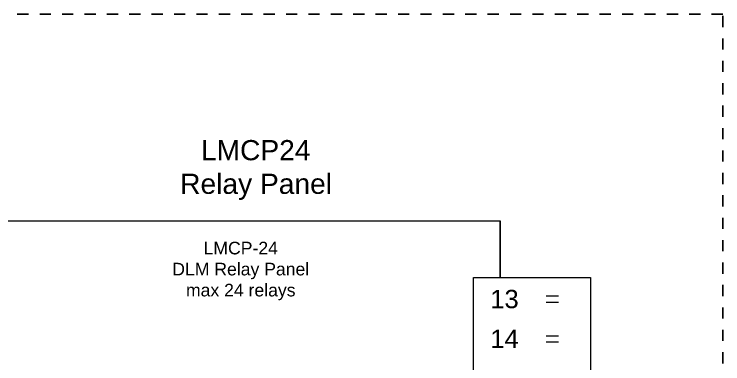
# Model space of a CAD drawing. Header units: inches. Extents: x -60 to 2005, y -577 to 104.
# Drawn here: x 569.96 to 585.78, y -163.27 to -155.47 of the extents above; entities that cross this region are included whole.
import ezdxf
from ezdxf.enums import TextEntityAlignment as Align

# ---------------------------------------------------------------- set-up
doc = ezdxf.new("R2010")
doc.units = ezdxf.units.IN
doc.header["$MEASUREMENT"] = 0
doc.linetypes.add('Demo', pattern=[0.5, 0.25, -0.25])
doc.layers.get('0').update_dxf_attribs({"lineweight": 5})
for name, color, linetype, lineweight in [('PANEL', 7, 'Continuous', 0), ('PANEL & NOTES', 7, 'Continuous', 5), ('WS_DETAIL', 7, 'Continuous', 5)]:
    doc.layers.add(name, color=color, linetype=linetype, lineweight=lineweight)
doc.layers.add('PS Borders', color=40, linetype='Demo', lineweight=5, plot=False)
doc.styles.add('ARIAL', font='arial.ttf')

# ---------------------------------------------------------------- blocks, each defined once
blk = doc.blocks.new('LMCP-24_TW')
at = {"layer": 'PANEL', "linetype": 'Continuous'}
for p, q in [((46.39, 175.73), (-46.39, 175.73)), ((46.39, 165.66), (46.39, 175.73))]:
    blk.add_line(p, q, dxfattribs=at)
at = {"layer": 'PANEL'}
for p, q in [((54.6, 162.39), (56.78, 162.39)), ((54.6, 161.3), (56.78, 161.3)), ((54.6, 155.29), (56.78, 155.29)), ((54.6, 154.2), (56.78, 154.2))]:
    blk.add_line(p, q, dxfattribs=at)
at = {"layer": 'PANEL', "linetype": 'Continuous'}
blk.add_lwpolyline([(62.5, 79.44), (41.59, 79.44), (41.59, 165.66), (62.5, 165.66)], close=True, dxfattribs=at)
at = {"insert": (0.03, 172.06), "char_height": 2.25, "width": 40.9705, "attachment_point": 2, "style": 'ARIAL'}
blk.add_mtext('LMCP-24\\PDLM Relay Panel^Jmax 24 relays', dxfattribs=at)
at = {"layer": 'PANEL', "style": 'ARIAL'}
for s, p in [('13', (47.13, 160.21)), ('14', (47.13, 153.11))]:
    blk.add_text(s, height=3.274, dxfattribs=at).set_placement(p, align=Align.CENTER)

msp = doc.modelspace()

# ---------------------------------------------------------------- linework, layer by layer
at = {"layer": 'PANEL & NOTES', "linetype": 'Continuous'}
for p, q in [((580.816, -160.087), (569.22, -160.087)), ((580.816, -161.345), (580.816, -160.087))]:
    msp.add_line(p, q, dxfattribs=at)
at = {"layer": 'PS Borders', "lineweight": -3}
msp.add_lwpolyline([(501.172, -219.758), (585.783, -219.758), (585.783, -155.469), (501.172, -155.469)], close=True, dxfattribs=at)

# ---------------------------------------------------------------- block references
at = {"lineweight": -3, "xscale": 0.125, "yscale": 0.125, "zscale": 0.125}
msp.add_blockref('LMCP-24_TW', (575.018, -182.053), dxfattribs=at)

# ---------------------------------------------------------------- texts
at = {"layer": 'WS_DETAIL', "lineweight": -3, "insert": (573.623, -158.277), "char_height": 0.45, "width": 3.38973, "attachment_point": 1, "style": 'ARIAL'}
msp.add_mtext('\\pi0.51016;LMCP24 \\P\\pi0.046811;Relay Panel', dxfattribs=at)

doc.saveas('drawing.dxf')
